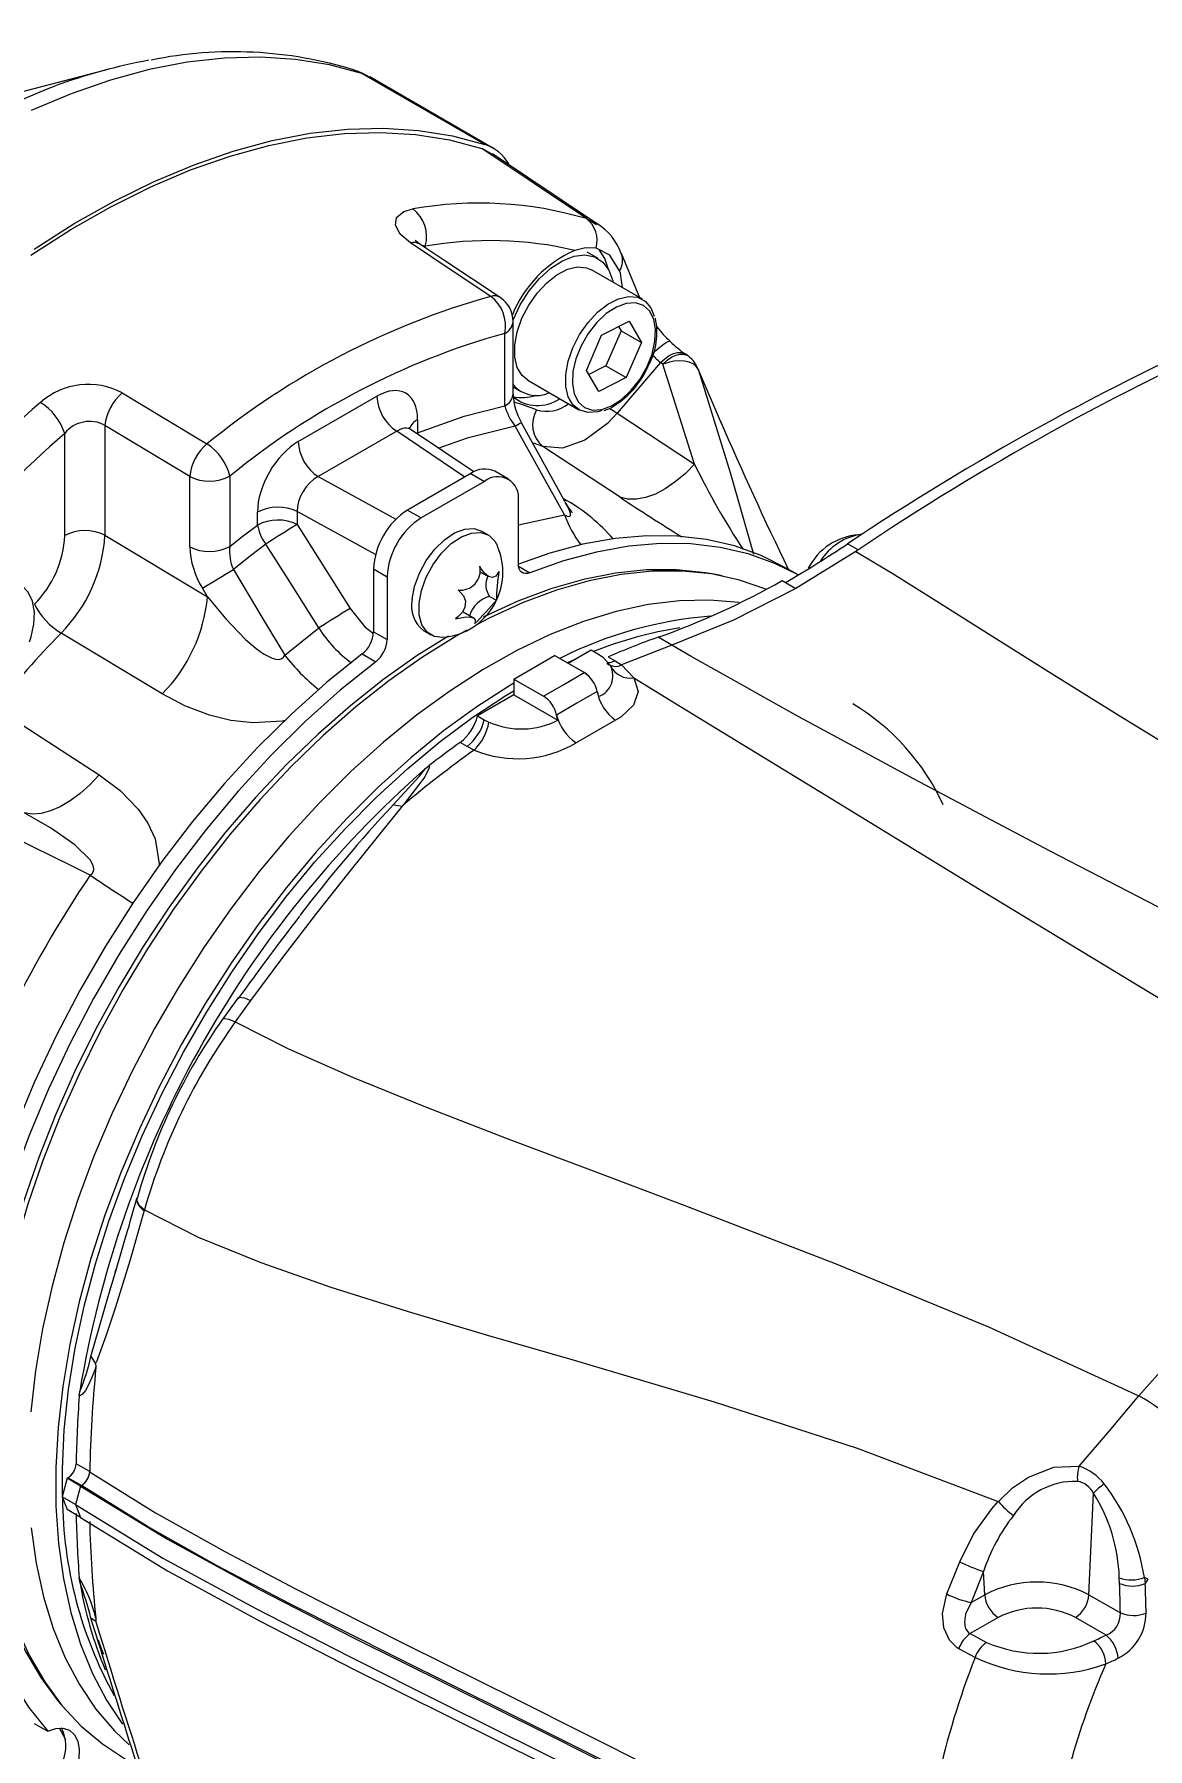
# Model space of a CAD drawing. Header units: millimetres. Extents: x 20 to 768, y 29 to 540.
# Drawn here: x 472 to 495.19, y 216.34 to 252.03 of the extents above; entities that cross this region are included whole.
import ezdxf

# ---------------------------------------------------------------- set-up
doc = ezdxf.new("R2010")
doc.units = ezdxf.units.MM
doc.linetypes.add('CENTERX2', pattern=[20.32, 12.7, -2.54, 2.54, -2.54])
doc.styles.add('SLDTEXTSTYLE0', font='TXT', dxfattribs={"width": 0.605})
doc.dimstyles.new('SLDDIMSTYLE1', dxfattribs={"dimtxt": 3.5, "dimasz": 3.5, "dimexe": 0, "dimexo": 0.0625, "dimgap": 0.875, "dimtad": 1, "dimtoh": 1, "dimdec": 4, "dimlfac": 10, "dimzin": 12, "dimdsep": 46, "dimtxsty": 'SLDTEXTSTYLE0', "dimsah": 1, "dimcen": 0.09, "dimadec": 1, "dimazin": 0, "dimtfac": 1, "dimtdec": 3, "dimtofl": 0, "dimtmove": 0, "dimatfit": 3, "dimfxl": 1, "dimfrac": 2, "dimtolj": 1, "dimtzin": 12, "dimarcsym": 0})

# ---------------------------------------------------------------- blocks, each defined once
blk = doc.blocks.new('*D17')
at = {"color": 7, "linetype": 'Continuous', "lineweight": 0, "transparency": 16777216}
for p, q in [((668.128, 378.198), (767.702, 378.198)), ((463.857, 352.151), (457.826, 351.088))]:
    blk.add_line(p, q, dxfattribs=at)
blk.add_arc((611.578, 378.198), 154.624, 190, 0, dxfattribs=at)
for points in [[(766.202, 378.198), (765.624, 374.705), (766.701, 374.693)], [(459.303, 351.348), (459.421, 347.809), (460.479, 348.008)]]:
    blk.add_solid(points, dxfattribs=at)
at = {"color": 7, "linetype": 'Continuous', "lineweight": 0, "transparency": 16777216, "char_height": 3.5, "attachment_point": 1, "rotation": 5, "style": 'SLDTEXTSTYLE0'}
for s, insert in [('%%d', (627.595, 228.914)), ('170', (619.604, 228.225))]:
    blk.add_mtext(s, dxfattribs=dict(at, insert=insert))

msp = doc.modelspace()

# ---------------------------------------------------------------- linework, layer by layer
at = {"color": 7, "linetype": 'Continuous', "lineweight": 15}
for p, q in [((473.561145, 251.311828), (471.349738, 250.73453)), ((478.791391, 251.236304), (478.617447, 251.30214)), ((481.379967, 249.740816), (478.819079, 251.219185)), ((478.89253, 251.192238), (478.819079, 251.219185)), ((481.550305, 249.665418), (478.986326, 251.145571)), ((483.500022, 248.195868), (481.318758, 249.657005)), ((481.532285, 249.53085), (481.318758, 249.657005)), ((483.728201, 248.083856), (481.542259, 249.54639)), ((483.739053, 247.365567), (483.512779, 247.496192)), ((484.611696, 246.546571), (484.225357, 247.467122)), ((484.663223, 246.516837), (483.602564, 247.129143)), ((481.97023, 244.544399), (481.97023, 246.052573)), ((483.813473, 245.767898), (484.384086, 246.059578)), ((484.384086, 246.059578), (484.6411, 245.618443)), ((481.794495, 244.299476), (481.794495, 245.80765)), ((483.499874, 245.035084), (483.813473, 245.767898)), ((484.216838, 245.863365), (483.903239, 245.130551)), ((484.167133, 245.948675), (484.216838, 245.863365)), ((484.216838, 245.863365), (484.6411, 245.618443)), ((484.6411, 245.618443), (484.327502, 244.885629)), ((485.601287, 245.345579), (485.553961, 245.37857)), ((483.756889, 244.59395), (483.499874, 245.035084)), ((483.903239, 245.130551), (483.549579, 244.949768)), ((484.327502, 244.885629), (483.756889, 244.59395)), ((483.903239, 245.130551), (484.327502, 244.885629)), ((485.040745, 245.198401), (484.136608, 244.144476)), ((485.088067, 245.165413), (485.040745, 245.198401)), ((485.749258, 243.083073), (485.088067, 245.165413)), ((486.306917, 243.929919), (485.820681, 245.060092)), ((481.970229, 244.691746), (482.139183, 244.594211)), ((482.275672, 244.830635), (483.336331, 244.21833)), ((477.495793, 243.553778), (479.133518, 244.499216)), ((483.868416, 244.201024), (483.995703, 244.249645)), ((475.234973, 242.827204), (473.470685, 243.890091)), ((473.470685, 243.890091), (473.470685, 241.604761)), ((479.982046, 244.010217), (479.982046, 243.737006)), ((483.041632, 242.02833), (482.013602, 243.873378)), ((484.136608, 244.144476), (485.749258, 243.083073)), ((472.633409, 241.598433), (472.633409, 243.723718)), ((479.546675, 243.770953), (477.90895, 242.825514)), ((481.153257, 242.922048), (479.846465, 243.801588)), ((484.19798, 242.393587), (482.59068, 243.4529)), ((475.234973, 241.363105), (475.234973, 242.827204)), ((476.072253, 242.833529), (476.072253, 241.36943)), ((481.089526, 242.888581), (479.772264, 242.128142)), ((481.089526, 242.888581), (481.372369, 242.725299)), ((481.872329, 242.774815), (481.589486, 242.938097)), ((481.372369, 242.725299), (480.055108, 241.96486)), ((476.647265, 241.81618), (476.647265, 242.085089)), ((477.473007, 242.097572), (477.473007, 241.828662)), ((479.772264, 242.128142), (480.055108, 241.96486)), ((482.079476, 241.007516), (482.079476, 242.316963)), ((477.473007, 241.828662), (478.574878, 240.081501)), ((481.455114, 241.608784), (481.31369, 241.690426)), ((473.470685, 241.604761), (475.60684, 240.323767)), ((489.106622, 241.268449), (487.855517, 240.498213)), ((479.065158, 240.903398), (479.348001, 240.740116)), ((479.065158, 240.903398), (479.065158, 239.593951)), ((479.348001, 240.740116), (479.348001, 239.430669)), ((481.270675, 240.851607), (481.451346, 240.747308)), ((486.320318, 240.758846), (486.194611, 240.784214)), ((487.572673, 240.661495), (487.855517, 240.498213)), ((487.907701, 240.777456), (487.657787, 240.921728)), ((475.60684, 240.323767), (475.49903, 240.502576)), ((481.480697, 240.331558), (481.621084, 240.250514)), ((481.14611, 239.879601), (480.928818, 240.005041)), ((474.663757, 238.300211), (472.556045, 239.567157)), ((477.213958, 239.105042), (477.925822, 239.672864)), ((479.065158, 239.593951), (479.348001, 239.430669)), ((480.113787, 239.611898), (480.255211, 239.530256)), ((483.594692, 239.211771), (483.117947, 238.936551)), ((483.736116, 239.130128), (483.594692, 239.211771)), ((485.272729, 239.317188), (484.226844, 238.902697)), ((485.272729, 239.317188), (484.989885, 239.48047)), ((478.826706, 239.133733), (479.10955, 238.970451)), ((481.98653, 238.61001), (482.835058, 239.099855)), ((483.449719, 238.745019), (482.835058, 239.099855)), ((483.823356, 239.073338), (483.736116, 239.130128)), ((483.95255, 239.069766), (484.093973, 238.988124)), ((484.093973, 238.988124), (484.22688, 238.902718)), ((481.98653, 238.61001), (482.601402, 238.255052)), ((481.98653, 238.61001), (481.98653, 238.283398)), ((483.447367, 238.743646), (483.449719, 238.745019)), ((481.98653, 238.283398), (481.226896, 237.844871)), ((481.98653, 238.283398), (482.903725, 237.753913)), ((482.601402, 238.255052), (482.60351, 238.256255)), ((483.722106, 238.349175), (483.720687, 238.348395)), ((483.722106, 238.349175), (483.751592, 238.244139)), ((471.18447, 238.020051), (473.350243, 236.618017)), ((481.226896, 237.844871), (481.368319, 237.763228)), ((481.368319, 237.763228), (481.466689, 237.712868)), ((482.874818, 237.861001), (482.873561, 237.860255)), ((482.903725, 237.753913), (482.873561, 237.860255)), ((484.105151, 237.754348), (483.283281, 237.281684)), ((481.010462, 237.208051), (480.869039, 237.289693)), ((481.160395, 237.132474), (481.010462, 237.208051)), ((480.146729, 236.74841), (480.222154, 236.81033)), ((479.682827, 235.982939), (479.658781, 235.962715)), ((476.238894, 231.967581), (475.922303, 231.532269)), ((476.185163, 231.472005), (476.185189, 231.471991)), ((474.134363, 227.809041), (474.132226, 227.800585)), ((474.292545, 227.556119), (474.292586, 227.556094)), ((473.68848, 226.259474), (473.724829, 226.379225)), ((473.276124, 224.351086), (473.293987, 224.394394)), ((472.935336, 223.682539), (472.945619, 223.773199)), ((473.152977, 222.107069), (472.870134, 222.270351)), ((472.681018, 221.969789), (472.578071, 221.583747)), ((472.681018, 221.969789), (472.700026, 221.980762)), ((472.963861, 221.806507), (472.681018, 221.969789)), ((472.98287, 221.81748), (472.700026, 221.980762)), ((472.963861, 221.806507), (472.860915, 221.420465)), ((472.860915, 221.420465), (472.578071, 221.583747)), ((472.578071, 221.583747), (472.681018, 221.316564)), ((472.860915, 221.420465), (472.963861, 221.153282)), ((493.962101, 219.543516), (494.055583, 221.657258)), ((472.963861, 221.153282), (472.681018, 221.316564)), ((472.945619, 219.818636), (472.935336, 219.897424)), ((490.998756, 219.5607), (491.270951, 220.23077)), ((491.768348, 220.029815), (491.506302, 219.379825)), ((491.789851, 219.543515), (491.768348, 220.029815)), ((494.599314, 219.777557), (494.593949, 219.896677)), ((495.184935, 219.866269), (495.116254, 219.903613)), ((491.506302, 219.379825), (491.789851, 219.543515)), ((493.962101, 219.543516), (494.615453, 219.166344)), ((495.184935, 219.866269), (495.134952, 219.776645)), ((492.072303, 219.070921), (491.488201, 218.733726)), ((494.318609, 218.702054), (493.679646, 219.070919)), ((473.337857, 218.543006), (473.314768, 218.618176)), ((491.488201, 218.733726), (491.828062, 218.550187)), ((491.589235, 218.236834), (491.250268, 218.41899)), ((472.591382, 217.220176), (472.676219, 217.124005)), ((471.997233, 216.866055), (472.280076, 216.702774)), ((472.516884, 216.770647), (472.651915, 216.528899))]:
    msp.add_line(p, q, dxfattribs=at)
at = {"color": 8, "linetype": 'Continuous', "lineweight": 15}
for p, q in [((478.973852, 251.126358), (478.89253, 251.192238)), ((483.500022, 248.195868), (483.706843, 248.070874)), ((480.142168, 247.622839), (480.07333, 247.634107)), ((480.142168, 247.622839), (480.142168, 247.588401)), ((480.964711, 242.816526), (479.546675, 243.770953)), ((479.961215, 243.724362), (479.982046, 243.737006)), ((479.982046, 243.737006), (479.979574, 243.711998)), ((482.59068, 243.4529), (482.397484, 243.522849)), ((477.90895, 242.825514), (479.528354, 241.937233)), ((479.106312, 241.201656), (477.473007, 242.097572)), ((482.079478, 241.823657), (483.041632, 242.02833)), ((483.010183, 242.378398), (483.093513, 242.323228)), ((483.093513, 242.323228), (483.019704, 242.329196)), ((489.153416, 241.297831), (488.933848, 241.424585)), ((482.082988, 240.958236), (482.317928, 240.822608)), ((473.314768, 218.618176), (473.179659, 219.057994))]:
    msp.add_line(p, q, dxfattribs=at)
at = {"color": 7, "linetype": 'Continuous', "lineweight": 15, "flags": 128}
for points in [[(478.819079, 251.219185), (478.144609, 251.398537), (477.44099, 251.511826), (476.710913, 251.558641), (475.957167, 251.538782), (475.182636, 251.452336), (474.390282, 251.29963), (473.583133, 251.081245), (472.764276, 250.79803), (471.936843, 250.45105)], [(478.982449, 251.139887), (478.843553, 251.219036), (478.789206, 251.237641)], [(471.924949, 247.434044), (472.758959, 247.968675), (473.594219, 248.444065), (474.427498, 248.858411), (475.255577, 249.210065), (476.075255, 249.497688), (476.883363, 249.720188), (477.676778, 249.87668), (478.452433, 249.966559), (479.207329, 249.989496), (479.938549, 249.945405), (480.643267, 249.834424), (481.318758, 249.657005)], [(471.9957, 247.563661), (472.82981, 248.092996), (473.664885, 248.563277), (474.497732, 248.97268), (475.325165, 249.31966), (476.144022, 249.602876), (476.951171, 249.82126), (477.743525, 249.973966), (478.518056, 250.060412), (479.271802, 250.080272), (480.001879, 250.033457), (480.705498, 249.920167), (481.379967, 249.740816)], [(479.83442, 247.689226), (479.61812, 247.874553), (479.518245, 248.059402), (479.543131, 248.221378), (479.691254, 248.34294), (479.88383, 248.398152)], [(480.032908, 247.66334), (479.971025, 247.705891), (479.932174, 247.741654), (479.932751, 247.739991)], [(481.507996, 246.577179), (480.683218, 247.125221), (479.83442, 247.689226)], [(481.702169, 246.552394), (480.530191, 247.330719), (480.027911, 247.664267)], [(481.968939, 246.091905), (482.116179, 246.40135), (482.302318, 246.692134), (482.518233, 246.949609), (482.753828, 247.161754), (482.998088, 247.318628), (483.23959, 247.412898), (483.467042, 247.440167), (483.669809, 247.399143), (483.83841, 247.29177), (483.964961, 247.123055), (484.043545, 246.900894), (484.049555, 246.871092)], [(483.698272, 247.584577), (483.474906, 247.590316), (483.254384, 247.535677)], [(484.189023, 247.111702), (483.986667, 247.435315), (483.698272, 247.584577)], [(483.957321, 247.137228), (483.882487, 247.365351), (483.767339, 247.542342)], [(482.275672, 244.830635), (482.155664, 244.931291), (482.057694, 245.099451), (482.00724, 245.315075), (482.007025, 245.566534), (482.057059, 245.840284), (482.154646, 246.121551), (482.294523, 246.395188), (482.469151, 246.646427), (482.669114, 246.861733), (482.883634, 247.029512), (483.101145, 247.140691), (483.309921, 247.189301), (483.498707, 247.172717), (483.602564, 247.129143)], [(484.245258, 246.75812), (484.205876, 247.060424), (484.189023, 247.111702)], [(483.820208, 244.200392), (483.731549, 244.174402), (483.531415, 244.158289), (483.35653, 244.207369), (483.216324, 244.318986), (483.118353, 244.487146), (483.067899, 244.702769), (483.067684, 244.954228), (483.117718, 245.227979), (483.215305, 245.509246), (483.355182, 245.782883), (483.52981, 246.034121), (483.729773, 246.249428), (483.944293, 246.417206), (484.161804, 246.528386), (484.37058, 246.576996), (484.559366, 246.560412), (484.717984, 246.479514), (484.837884, 246.338654), (484.907117, 246.16755)], [(484.020895, 244.297877), (484.229632, 244.433738), (484.42912, 244.621495), (484.607765, 244.850251), (484.755186, 245.106692), (484.862814, 245.375924), (484.924396, 245.642304), (484.936351, 245.890334), (484.897985, 246.105617), (484.811529, 246.275634), (484.682005, 246.390518), (484.516943, 246.443574), (484.325934, 246.431717), (484.120079, 246.355651), (483.911343, 246.219789), (483.711855, 246.032032), (483.533209, 245.803276), (483.385789, 245.546836), (483.27816, 245.277604), (483.216579, 245.011224), (483.204624, 244.763193), (483.242989, 244.547911), (483.329446, 244.377893), (483.458969, 244.26301), (483.624032, 244.209953), (483.815041, 244.22181), (484.020895, 244.297877)], [(485.820681, 245.060092), (485.780299, 245.12056), (485.718647, 245.170135), (485.638235, 245.20681), (485.542341, 245.229089), (485.43487, 245.236055), (485.320205, 245.227414), (485.203013, 245.203545), (485.088067, 245.165413)], [(485.820681, 245.060092), (485.81052, 245.087741), (485.809268, 245.090702)], [(473.830471, 244.566419), (474.700361, 244.043018), (475.595726, 243.504279)], [(479.982046, 243.737006), (480.954397, 244.08292), (481.794495, 244.299476)], [(479.850324, 243.802074), (479.801824, 243.844137), (479.797754, 243.850279)], [(483.054043, 242.298895), (482.99103, 242.413115), (482.146131, 243.944524)], [(484.136608, 244.144476), (483.933236, 243.932803), (483.462197, 243.582884), (482.997084, 243.416592), (482.59068, 243.4529)], [(485.749258, 243.083073), (485.552426, 242.884709), (485.347689, 242.712785), (485.139416, 242.570952), (484.932061, 242.462266), (484.730035, 242.389014), (484.537663, 242.352765), (484.359041, 242.354309), (484.19798, 242.393587)], [(483.200314, 242.081231), (483.20277, 242.07889), (483.176877, 242.109005), (483.122592, 242.183522), (483.062037, 242.2871)], [(476.072253, 241.36943), (476.321577, 241.567463), (476.647265, 241.81618)], [(479.870225, 240.270584), (479.919633, 240.537997), (480.018937, 240.812527), (480.161899, 241.076926), (480.339535, 241.31456), (480.540683, 241.510518), (480.752705, 241.652481), (480.962278, 241.731512), (481.156235, 241.742676), (481.31369, 241.690426)], [(476.820019, 241.419726), (476.503067, 241.177635), (476.144935, 240.890852)], [(477.925822, 239.672864), (477.28353, 240.686424), (476.820019, 241.419726)], [(480.011649, 240.188942), (480.061057, 240.456355), (480.160361, 240.730885), (480.303323, 240.995283), (480.480958, 241.232918), (480.682107, 241.428876), (480.894128, 241.570839), (481.103702, 241.64987), (481.297659, 241.661034), (481.463812, 241.603604), (481.591722, 241.481209), (481.645221, 241.383041)], [(487.657787, 240.921728), (487.136841, 241.181939), (486.582915, 241.380204), (485.999068, 241.515368), (485.388142, 241.586756), (484.753107, 241.594019), (484.097051, 241.537148), (483.423165, 241.416389), (482.734727, 241.232329), (482.0795, 241.003277)], [(487.90755, 240.77737), (487.419685, 241.018657), (486.865758, 241.216922), (486.281912, 241.352086), (485.670986, 241.423474), (485.03595, 241.430737), (484.379894, 241.373866), (483.706009, 241.253107), (483.01757, 241.069048), (482.317928, 240.822608)], [(481.674817, 240.849722), (481.607767, 240.750646), (481.537881, 240.723524), (481.457686, 240.743765), (481.381147, 240.804776), (481.307442, 240.902091), (481.275555, 240.957078)], [(482.317928, 240.822608), (482.26953, 240.808705), (482.22402, 240.806067), (482.182814, 240.814771), (482.147196, 240.834566), (482.118273, 240.864826), (482.096946, 240.90461), (482.083878, 240.952666), (482.079476, 241.007516)], [(489.106622, 241.268449), (489.860187, 240.81319), (490.794461, 240.230365), (491.903044, 239.531905), (493.173681, 238.733408), (494.592705, 237.851168), (496.146549, 236.901525), (498.170592, 235.695671), (500.345582, 234.44006), (502.646789, 233.157807), (505.049484, 231.872049), (507.528922, 230.605908)], [(471.896682, 239.384647), (471.936189, 239.491346), (471.99197, 239.75413), (472.001815, 240.003486), (471.96299, 240.228552), (471.874426, 240.416979), (471.74138, 240.554355), (471.646975, 240.599125)], [(476.144935, 240.890852), (476.761266, 239.861239), (477.213958, 239.105042)], [(487.231999, 240.481613), (487.229411, 240.482689), (486.681323, 240.672098), (486.103383, 240.797863), (485.498535, 240.859288), (484.869862, 240.856109), (484.220566, 240.788306), (483.553957, 240.656232), (482.873432, 240.460562), (482.182458, 240.202307), (481.484556, 239.882779), (481.22157, 239.747372)], [(486.194611, 240.784214), (485.978326, 240.823119), (485.37529, 240.884363), (484.748499, 240.881181), (484.101148, 240.813586), (483.436536, 240.681905), (482.758049, 240.486848), (482.069145, 240.22936), (481.373334, 239.910785), (481.352012, 239.900111)], [(486.67816, 240.202715), (486.672477, 240.203503), (486.065307, 240.254029), (485.43466, 240.239373), (484.783824, 240.159584), (484.116193, 240.015103), (483.435246, 239.806673), (482.744535, 239.53539), (482.04766, 239.202671), (481.348254, 238.810223), (480.649965, 238.360133), (479.956431, 237.854716), (479.27127, 237.296605), (478.598052, 236.688738), (477.940289, 236.034269), (477.301409, 235.336601), (476.684743, 234.599388), (476.093507, 233.826452), (475.530782, 233.021852), (474.999503, 232.189753), (474.502438, 231.334498), (474.04218, 230.460582), (473.621129, 229.572506), (473.241479, 228.674942), (472.905209, 227.772558), (472.614074, 226.870045), (472.369591, 225.972134), (472.173034, 225.083493), (472.025427, 224.208744), (471.927542, 223.352458)], [(475.60684, 240.323767), (475.985052, 239.864841), (476.397281, 239.435177), (476.616955, 239.244217), (476.770755, 239.13366), (476.949401, 239.041366), (477.026502, 239.020344), (477.106504, 239.019545), (477.152327, 239.035702), (477.189042, 239.065824), (477.213958, 239.105042)], [(480.822562, 240.465208), (480.937045, 240.340674), (480.975657, 240.227973), (480.966245, 240.107402), (480.913694, 239.999356), (480.822284, 239.903613), (480.768829, 239.86598)], [(487.855515, 240.498212), (486.560569, 239.836451), (485.272729, 239.317188)], [(480.544846, 239.478407), (480.506898, 239.474955), (480.325412, 239.498265), (480.177212, 239.588895), (480.07161, 239.741144), (480.015242, 239.94543), (480.011649, 240.188942)], [(480.768829, 239.86598), (480.948445, 239.900074), (481.061152, 239.902475), (481.142569, 239.881528), (481.181455, 239.842275), (481.181462, 239.787504), (481.168091, 239.758644)], [(481.004696, 239.629571), (480.783283, 239.503582), (480.082212, 239.066682), (479.384917, 238.574278), (478.694949, 238.028888), (478.015825, 237.433302), (477.351006, 236.790549), (476.703879, 236.103889), (476.077742, 235.376841), (475.475786, 234.613116), (474.901078, 233.816569), (474.356547, 232.991303), (473.844967, 232.141491), (473.368945, 231.27148), (472.930907, 230.385687), (472.533086, 229.488652), (472.177508, 228.584913), (471.865984, 227.679099), (471.600105, 226.775845), (471.381223, 225.879709), (471.213348, 225.012551)], [(480.622187, 239.50231), (479.975191, 239.097132), (479.279984, 238.606207), (478.592083, 238.062458), (477.914993, 237.46865), (477.252165, 236.827805), (476.606977, 236.143218), (475.982716, 235.418343), (475.382563, 234.656886), (474.809576, 233.862734), (474.266676, 233.039929), (473.756628, 232.192675), (473.282032, 231.325258), (472.845307, 230.442131), (472.448677, 229.54777), (472.094164, 228.646749), (471.783575, 227.743654), (471.518491, 226.843098), (471.300264, 225.949657), (471.167943, 225.286528)], [(505.090301, 228.804154), (502.624619, 230.114947), (500.156941, 231.403915), (497.728668, 232.659744), (495.381211, 233.871098), (493.155979, 235.026661), (491.693175, 235.795766), (490.324273, 236.523852), (489.06283, 237.202938), (487.922418, 237.825104), (487.273644, 238.183378), (486.681397, 238.513675), (486.148841, 238.81386), (485.678973, 239.081985), (485.272729, 239.317188)], [(478.826706, 239.133733), (478.087161, 238.538601), (477.360361, 237.888334), (476.65026, 237.186481), (475.960718, 236.436886), (475.295486, 235.643583), (474.658182, 234.8109), (474.052271, 233.943387), (473.481049, 233.04573), (472.947621, 232.122819), (472.454888, 231.179695), (472.005532, 230.221469), (471.601993, 229.253347), (471.246469, 228.280607), (470.940892, 227.308511)], [(479.10955, 238.970451), (478.370004, 238.375319), (477.643204, 237.725052), (476.933103, 237.023199), (476.243562, 236.273604), (475.578329, 235.480301), (474.941025, 234.647618), (474.335114, 233.780105), (473.763892, 232.882448), (473.230464, 231.959537), (472.737731, 231.016413), (472.288375, 230.058188), (471.884837, 229.090065), (471.529312, 228.117325), (471.223735, 227.145229)], [(483.096549, 238.948909), (483.198311, 238.99502), (483.287321, 239.034315)], [(483.996762, 238.889395), (483.860692, 239.044176), (483.823323, 239.073363)], [(484.226808, 238.902677), (484.226816, 238.902671), (484.484757, 238.637205), (484.484761, 238.637198)], [(481.986534, 238.527104), (481.913941, 238.483659), (481.215651, 238.033569), (480.522118, 237.528152), (479.836956, 236.970041), (479.163739, 236.362174), (478.505976, 235.707705), (477.867096, 235.010037), (477.25043, 234.272824), (476.659193, 233.499888), (476.096469, 232.695288), (475.565189, 231.863189), (475.068124, 231.007934), (474.607867, 230.134018), (474.186815, 229.245942), (473.807166, 228.348378), (473.470896, 227.445994), (473.179761, 226.543481), (472.935277, 225.64557), (472.73872, 224.756929), (472.591114, 223.88218), (472.493229, 223.025894), (472.445574, 222.192531), (472.448399, 221.386441), (472.501689, 220.611819), (472.605165, 219.872711), (472.758289, 219.172971), (472.960262, 218.516247), (473.210032, 217.905959), (473.506295, 217.345289), (473.837149, 216.850941)], [(482.60351, 238.256255), (483.025816, 238.499331), (483.447367, 238.743646)], [(484.484684, 238.637241), (484.571027, 238.349206), (484.478071, 238.067592), (484.214555, 237.818911), (484.105151, 237.754348)], [(484.484761, 238.637198), (484.484723, 238.63721), (484.484684, 238.637241)], [(484.484761, 238.637198), (485.33428, 238.116985), (486.333004, 237.504932), (487.466535, 236.810446), (488.720468, 236.042919), (490.080424, 235.211779), (491.532039, 234.326583), (493.060955, 233.39681), (495.263061, 232.063131), (497.546867, 230.687962), (499.875244, 229.296074), (502.21109, 227.91223)], [(472.585612, 221.612012), (472.584342, 222.157371), (472.624433, 222.975115), (472.714071, 223.81603), (472.852788, 224.675758), (473.039862, 225.549813), (473.274317, 226.433642), (473.554931, 227.322625), (473.88024, 228.212121), (474.24855, 229.097531), (474.657939, 229.974183), (475.106273, 230.837556), (475.591215, 231.683126), (476.110236, 232.506474), (476.660631, 233.303334), (477.23953, 234.069536), (477.843915, 234.8011), (478.470636, 235.494183), (479.116423, 236.145184), (479.777912, 236.750719), (480.451652, 237.30763), (481.134132, 237.813012), (481.821793, 238.264228), (481.986534, 238.363788)], [(483.720687, 238.348395), (483.297389, 238.107584), (482.874818, 237.861001)], [(473.162561, 234.526965), (472.772192, 234.719192), (470.749317, 235.716279), (468.44308, 236.854956), (467.810138, 237.167807)], [(479.474152, 235.990697), (480.02085, 236.58973), (480.146729, 236.74841)], [(480.222154, 236.81033), (480.222453, 236.808687), (480.218801, 236.758743), (480.129115, 236.575883), (479.682827, 235.982939)], [(473.350243, 236.618017), (473.157884, 236.409903), (472.956011, 236.226725), (472.748944, 236.072379), (472.541119, 235.95017), (472.336976, 235.862724), (472.140892, 235.811903), (471.957061, 235.798798), (471.789417, 235.823695)], [(479.658344, 235.962166), (479.65834, 235.962159), (479.193204, 235.387211), (478.53977, 234.577288), (477.874555, 233.732678), (477.191345, 232.838127), (476.504275, 231.914754)], [(479.474152, 235.990697), (479.49418, 235.991073), (479.658781, 235.962715)], [(479.658781, 235.962715), (479.658352, 235.962171), (479.658344, 235.962166)], [(473.162561, 234.526965), (473.204544, 234.562892), (473.231783, 234.610928), (473.23888, 234.658742), (473.225834, 234.728648), (473.162367, 234.846239), (472.84437, 235.159888), (472.333988, 235.511776), (471.789417, 235.823695)], [(476.504275, 231.914754), (476.185171, 231.47201), (476.185163, 231.472005)], [(476.185189, 231.471991), (477.294924, 230.907545), (478.624918, 230.318034), (480.145098, 229.700413), (481.825413, 229.051708), (483.635882, 228.369157), (485.546545, 227.650072), (488.67938, 226.439849), (491.869581, 225.122416), (495.001647, 223.68745)], [(474.290156, 227.547357), (473.993382, 226.51817), (473.690294, 225.531809), (473.498516, 224.947103), (473.293992, 224.394412), (473.293987, 224.394394)], [(474.292586, 227.556094), (474.292584, 227.556073), (474.290156, 227.547357)], [(474.292586, 227.556094), (475.413353, 226.991736), (476.714232, 226.459633), (478.171329, 225.948349), (479.760761, 225.446438), (481.458744, 224.942765), (483.24153, 224.426313), (486.157289, 223.562512), (489.131801, 222.597433), (492.073729, 221.488476)], [(495.001466, 223.68758), (495.620622, 224.381566), (496.300044, 224.997302), (497.02128, 225.555134), (498.12744, 226.311553), (499.174133, 226.996949)], [(471.006895, 224.187225), (470.93662, 223.357215), (470.914476, 222.537042), (470.942267, 221.745948), (471.019851, 220.98794), (471.146832, 220.266879), (471.322565, 219.58644), (471.546153, 218.950117), (471.816457, 218.361125), (472.132099, 217.822466), (472.491471, 217.336892), (472.591382, 217.220176)], [(471.121052, 224.393514), (471.088668, 224.127053), (471.016485, 223.279472), (470.994275, 222.456846), (471.022149, 221.663366), (471.099967, 220.90308), (471.227329, 220.179864), (471.40359, 219.497394), (471.62785, 218.859141), (471.898965, 218.26838), (472.215556, 217.728088), (472.576008, 217.241073), (472.978485, 216.809759), (473.420936, 216.436369), (473.901105, 216.122813), (474.122805, 216.004685)], [(473.281897, 224.272866), (473.197909, 224.064504), (473.122001, 223.900847), (473.063791, 223.798347), (473.003137, 223.72101), (472.959177, 223.689336), (472.935336, 223.682539)], [(473.178649, 224.501528), (473.181672, 224.494348), (473.276124, 224.351086)], [(493.756592, 222.22349), (494.390477, 222.957822), (495.001856, 223.687347)], [(470.493066, 222.219711), (470.528516, 221.370489), (470.619387, 220.558653), (470.76518, 219.788626), (470.965106, 219.064568), (471.218074, 218.390442), (471.522709, 217.769894), (471.877353, 217.206307), (472.280076, 216.702774)], [(473.152991, 222.107077), (473.152999, 222.107072), (473.16451, 222.099367), (474.526034, 221.248918), (475.967303, 220.440811), (477.453412, 219.660201), (479.73385, 218.506878), (482.033386, 217.367183), (486.291283, 215.23334), (490.450015, 213.034221)], [(492.076568, 221.487322), (492.076573, 221.487325), (492.372485, 221.766645), (492.702846, 221.995299), (493.226821, 222.203106), (493.757962, 222.222782)], [(472.963861, 221.806507), (474.773365, 220.697883), (476.6858, 219.655674), (478.647303, 218.648681), (480.629741, 217.659565), (482.616101, 216.675783), (486.489879, 214.72845), (490.274042, 212.725976)], [(490.2845, 212.748266), (486.133604, 214.94534), (481.877505, 217.078806), (479.582012, 218.215223), (477.305417, 219.364126), (475.807571, 220.148784), (474.355006, 220.961376), (472.98287, 221.81748)], [(472.860915, 221.420465), (474.67729, 220.308353), (476.595425, 219.263269), (478.560334, 218.254598), (480.543779, 217.265041), (482.529689, 216.28153), (486.401013, 214.335344), (490.181792, 212.334343)], [(491.270951, 220.23077), (491.559906, 220.802951), (491.936308, 221.335296), (492.073723, 221.488473), (492.073729, 221.488476)], [(492.073729, 221.488476), (492.075695, 221.487198), (492.076071, 221.486792)], [(492.076071, 221.486792), (492.076554, 221.487304), (492.076568, 221.487322)], [(472.963861, 221.153282), (474.773365, 220.044659), (476.6858, 219.00245), (478.647303, 217.995457), (480.629741, 217.006341), (482.616101, 216.022559), (486.489879, 214.075225), (490.274042, 212.072752)], [(471.936002, 220.938383), (472.039479, 220.199275), (472.192603, 219.499535), (472.394575, 218.84281), (472.644345, 218.232523), (472.940608, 217.671853), (473.28182, 217.163724), (473.666203, 216.71079), (473.971942, 216.417238)], [(495.116069, 219.90372), (495.11607, 219.903701), (495.134952, 219.776646), (495.134953, 219.776646)], [(491.250268, 218.41899), (491.21458, 218.440082), (491.05414, 218.599966), (490.942054, 218.856856), (490.913025, 219.15057), (490.998756, 219.5607)], [(491.506302, 219.379825), (491.392631, 219.137871), (491.367082, 218.970164), (491.382156, 218.866285), (491.397185, 218.828166), (491.44504, 218.76334), (491.469986, 218.744135), (491.488201, 218.733726)], [(473.179659, 219.057994), (473.182574, 219.054554), (473.275862, 218.997709)], [(473.281945, 219.053972), (473.283862, 219.031707), (473.284188, 219.017236), (473.28354, 219.008018), (473.281198, 218.999929), (473.279287, 218.997921), (473.277024, 218.997451), (473.275862, 218.997709)], [(473.275862, 218.997709), (473.294668, 218.940635), (473.294669, 218.940616)], [(473.44628, 218.296606), (473.408182, 218.397066), (473.336946, 218.598142)], [(472.280076, 216.702774), (472.445398, 216.761009), (472.598411, 216.768043), (472.730433, 216.72348), (472.833974, 216.629846), (472.90316, 216.492453), (472.934064, 216.3191), (472.924934, 216.119618), (472.876286, 215.905324)]]:
    msp.add_lwpolyline(points, dxfattribs=at)
at = {"color": 8, "linetype": 'Continuous', "lineweight": 15, "flags": 128}
for points in [[(471.434063, 250.546504), (472.252095, 250.889536), (472.435229, 250.958113)], [(478.89253, 251.192238), (478.822737, 251.227953), (478.793124, 251.240803)], [(484.860682, 245.374751), (484.94501, 245.453132), (485.024337, 245.521342), (485.095364, 245.576568), (485.155153, 245.616502), (485.201216, 245.63952), (485.231644, 245.644635), (485.239958, 245.640938)], [(485.040745, 245.198401), (485.127677, 245.279531), (485.218208, 245.343655), (485.308424, 245.387983), (485.394422, 245.410617), (485.472476, 245.41056), (485.539214, 245.387826), (485.554516, 245.378165)], [(485.088067, 245.165413), (485.175004, 245.24654), (485.265536, 245.310665), (485.355751, 245.354992), (485.441749, 245.377626), (485.519803, 245.377569), (485.586541, 245.354835), (485.601287, 245.345579)], [(485.820681, 245.060092), (486.490332, 242.912845), (486.976088, 241.213057)], [(483.987035, 244.245954), (484.051716, 244.199427), (484.136608, 244.144476)], [(482.013602, 243.873378), (481.013024, 243.62618), (480.420309, 243.415372)], [(483.041632, 242.02833), (483.094321, 242.003369), (483.131524, 241.99522), (483.152645, 242.000924), (483.163368, 242.018276), (483.162647, 242.055437), (483.135249, 242.138562), (483.055994, 242.283723)], [(478.574878, 240.081501), (478.882919, 239.695732), (479.059623, 239.559282)], [(477.234409, 237.752941), (477.169985, 237.734128), (476.55667, 237.69769), (476.089876, 237.749751), (475.648216, 237.857214), (475.134953, 238.052007), (474.663757, 238.300211)], [(473.350243, 236.618017), (473.788568, 236.290169), (474.163596, 235.901488), (474.364914, 235.606959), (474.515776, 235.280258), (474.608978, 234.718719)], [(476.236034, 231.966279), (476.251805, 231.979717), (476.281548, 231.986092), (476.32292, 231.982542), (476.374805, 231.9692), (476.435805, 231.946393), (476.504275, 231.914754)], [(475.926107, 231.526829), (475.960642, 231.545179), (476.053133, 231.527669), (476.185163, 231.472005)], [(474.143075, 227.818274), (474.132572, 227.751513), (474.18326, 227.653828), (474.292545, 227.556119)], [(473.178649, 224.501528), (473.549853, 225.802787), (473.68848, 226.259474)]]:
    msp.add_lwpolyline(points, dxfattribs=at)
at = {"color": 7, "linetype": 'CENTERX2', "lineweight": 0}
msp.add_arc((611.578143, 378.198485), 150, 190, 170, dxfattribs=at)
at = {"color": 7, "linetype": 'Continuous', "lineweight": 15}
for centre, radius, start, end in [((476.140129, 243.156403), 8.51413, 72.746069, 101.5733894), ((476.483803, 240.033823), 11.650367, 100.3848618, 110.334853), ((481.087893, 248.867271), 0.92108, 30.6194093, 71.5123448), ((481.264227, 240.651095), 7.869078, 73.4934947, 100.1031236), ((479.436293, 247.818335), 0.732446, 344.5196818, 52.3369456), ((483.146989, 247.743582), 0.573756, 343.9110281, 52.0260293), ((483.080985, 247.06462), 1.209356, 19.3384444, 58.313727), ((481.48407, 239.930858), 7.808154, 76.8955909, 99.8959273), ((484.255128, 245.267195), 2.479415, 113.804753, 158.1321277), ((485.859624, 230.980566), 16.192313, 105.5896914, 129.3365785), ((481.047565, 245.967662), 0.763877, 347.9085287, 52.932496), ((481.370229, 246.052578), 0.6, 0, 56.4108217), ((483.558659, 245.822316), 1.407377, 331.1887031, 12.4972377), ((519.264175, 196.082289), 54.551375, 113.8958972, 123.7793194), ((486.006271, 230.712254), 15.67195, 105.5896657, 129.3364084), ((486.849723, 247.3966), 2.38055, 217.6583843, 227.4819948), ((487.081942, 247.526031), 2.635587, 225.6813189, 234.5670265), ((519.60991, 195.917555), 54.654864, 113.9024216, 123.9250177), ((485.258212, 244.853339), 0.6, 23.3027657, 55.1249314), ((483.069282, 245.875765), 1.871502, 299.6707076, 336.9851488), ((473.120754, 243.237902), 1.506206, 61.8880873, 131.2170275), ((474.471617, 243.791487), 1.005777, 129.6028836, 174.3737934), ((482.456258, 245.135861), 0.623081, 218.7357517, 295.3128023), ((483.167801, 244.565182), 1.195135, 181.2355273, 211.3077801), ((491.185698, 222.679978), 28.873528, 131.3021803, 145.7681621), ((471.476457, 243.341443), 1.218471, 18.2843612, 57.6585078), ((480.058016, 244.542373), 0.925504, 182.6727219, 236.4613565), ((482.985766, 244.642663), 1.239719, 196.0709144, 218.3550098), ((482.152876, 245.351485), 0.882256, 257.7391225, 289.409561), ((482.481124, 245.115618), 0.811216, 230.5357398, 304.4807419), ((482.969862, 243.91108), 0.594733, 149.0046474, 230.3894832), ((473.149538, 243.316279), 0.657568, 60.7654595, 141.7119837), ((558.644946, 275.306734), 78.849122, 203.40016874, 205.87414089), ((489.683764, 224.134871), 25.969935, 131.0366811, 138.544529), ((476.235873, 242.728558), 1.00575, 129.5304355, 174.3712481), ((474.992136, 242.570818), 1.111606, 13.6703016, 57.112702), ((478.420291, 243.596935), 0.925504, 182.6727219, 236.4613565), ((475.647376, 243.655963), 0.925699, 243.5443906, 297.3213207), ((481.38245, 242.479733), 0.502953, 65.6921409, 125.6201876), ((481.64841, 242.386904), 0.436703, 350.7839389, 129.205411), ((477.072711, 241.259459), 0.9288, 64.4701015, 117.2620218), ((480.600315, 240.83357), 1.536745, 122.6043194, 177.3956465), ((473.058287, 240.776017), 0.925682, 63.5441945, 117.3218541), ((477.072711, 240.99055), 0.9288, 64.4701015, 117.2620218), ((477.574211, 241.984231), 0.942057, 190.2758576, 216.8144556), ((500.275457, 204.691924), 43.578539, 121.5504764, 122.5634791), ((480.883159, 240.670288), 1.536745, 122.6043194, 177.3956465), ((470.476487, 241.696158), 2.159135, 314.9214972, 357.4058277), ((470.334322, 241.788529), 3.141742, 315.0045317, 356.6467163), ((475.647376, 242.191864), 0.925699, 243.5443906, 297.3213207), ((477.017625, 241.439342), 1.784281, 182.4488208, 211.6689339), ((476.948394, 241.257682), 0.883239, 172.7314151, 204.5397073), ((480.399385, 240.829455), 1.356987, 276.4588289, 23.5802971), ((474.601407, 263.017016), 25.916248, 300.2124773, 303.5750745), ((489.262811, 240.330472), 1.287463, 94.5387826, 152.8336881), ((489.395525, 240.423588), 1.210547, 97.5794803, 148.4524698), ((480.877542, 240.869103), 0.407621, 262.2482995, 12.4639908), ((430.699529, 315.758672), 87.58125, 300.76508371, 301.25810819), ((481.800722, 240.570362), 0.399303, 153.0782213, 216.7304871), ((486.048394, 240.15552), 4.428329, 170.980894, 178.770829), ((479.640828, 254.593007), 16.031257, 289.4913311, 299.6548325), ((472.288829, 240.638594), 3.332914, 315.4442406, 354.5797654), ((480.497314, 240.128089), 0.643075, 167.1979117, 233.3878713), ((481.649329, 239.733655), 0.621228, 105.7504679, 161.629104), ((474.862499, 246.020376), 8.886494, 315.1999578, 319.5123325), ((473.343706, 240.852039), 1.507093, 207.0215196, 238.4907899), ((508.494922, 191.838371), 56.768024, 121.8068932, 122.5810091), ((486.75179, 231.46855), 8.476261, 94.5343155, 116.725132), ((488.188643, 224.326676), 21.832325, 135.72767, 141.1556815), ((478.440861, 239.625533), 0.625095, 308.1162178, 357.1039864), ((486.731477, 231.434282), 8.340166, 98.8719309, 111.7170377), ((478.723704, 239.462251), 0.625095, 308.1162178, 357.1039864), ((489.54771, 226.453161), 13.801613, 109.283255, 113.916134), ((483.585247, 238.676548), 0.463301, 291.0414007, 27.3492464), ((484.404976, 239.081151), 0.45101, 205.161576, 280.1795184), ((483.109284, 238.217731), 0.625209, 12.0632986, 57.2652059), ((483.110753, 238.220132), 0.624823, 11.9189599, 57.1460933), ((482.25991, 237.728433), 0.62765, 12.1238243, 57.0381737), ((482.260377, 237.729981), 0.628255, 12.0371021, 56.8954308), ((484.625424, 238.512501), 0.9195, 190.2808148, 235.5406089), ((480.285282, 238.058894), 0.96563, 307.1953105, 347.1945621), ((480.426706, 237.977252), 0.96563, 307.1953105, 347.1945621), ((482.142012, 239.245768), 1.675065, 246.2234941, 297.0480137), ((483.818026, 238.092378), 0.971173, 193.7829836, 236.5905995), ((486.568033, 233.985222), 4.798047, 24.68997, 58.9454932), ((480.412168, 237.898358), 1.070711, 314.3318467, 350.0237343), ((494.145534, 218.917608), 22.369519, 125.4846994, 130.2809613), ((493.347179, 219.774702), 21.505322, 125.4670707, 127.6122953), ((482.071295, 239.342792), 2.391041, 247.5972786, 300.4566491), ((494.716108, 220.176676), 22.065565, 131.32098, 170.6193627), ((493.153346, 221.035745), 24.117308, 145.9856914, 162.4576047), ((526.232331, 196.117771), 61.505834, 142.36656543, 144.35824194), ((486.004352, 224.428791), 12.332941, 144.8431993, 164.0520571), ((486.484085, 224.078945), 12.677712, 144.3273834, 164.0812124), ((416.351641, 243.877804), 59.979719, 342.91900207, 344.44797846), ((468.972951, 225.445704), 4.310379, 337.1687638, 347.3469244), ((501.348336, 221.515407), 28.201577, 174.3888471, 178.797873), ((473.162179, 224.303319), 0.123553, 345.7898449, 22.7440071), ((500.429308, 221.705513), 27.564962, 175.8870772, 178.8258609), ((491.567851, 217.940362), 6.694791, 41.6114728, 59.1403555), ((472.500595, 222.292666), 0.370212, 302.5948042, 356.5443872), ((472.783039, 222.129618), 0.370625, 302.6272488, 356.5119426), ((494.473187, 221.982286), 0.754575, 161.4146798, 185.9639253), ((493.394011, 221.157892), 1.125256, 38.0910203, 71.2145703), ((493.670775, 220.394627), 1.51015, 88.0297273, 148.1027594), ((493.642371, 221.449646), 0.462435, 26.676532, 80.0214788), ((495.114745, 220.665457), 1.451032, 125.1372444, 136.8811482), ((490.808801, 219.208615), 4.362853, 9.1558409, 37.2937653), ((481.243138, 221.621422), 8.656393, 180.4019663, 208.8640329), ((493.482121, 222.667545), 1.83607, 220.0224266, 233.4486672), ((491.097561, 219.790141), 3.498002, 1.7453565, 32.2603102), ((496.265895, 221.705315), 23.4005, 181.153227, 184.4310083), ((495.946873, 221.515464), 22.798239, 181.1169278, 186.1978604), ((495.388424, 218.845429), 3.8089, 141.9586622, 161.8833651), ((470.394958, 218.360578), 2.969077, 13.5084134, 31.1725657), ((492.734471, 223.137182), 3.254093, 243.27252, 252.7288154), ((494.84572, 220.602915), 0.750106, 250.3896054, 291.1206184), ((463.452624, 216.481442), 10.062496, 14.8361076, 19.3687578), ((480.886425, 221.127881), 8.048013, 189.3624438, 203.0002166), ((492.003837, 221.578487), 2.254252, 243.5216009, 257.249268), ((492.875977, 217.44731), 2.360878, 62.6096044, 117.3904437), ((492.407144, 219.591745), 0.619174, 184.4674687, 237.2627646), ((493.344806, 219.591748), 0.619177, 302.7369198, 355.5323538), ((409.81557, 217.232948), 84.821921, 1.30608982, 1.71909846), ((494.868263, 220.441568), 0.716411, 247.9502228, 291.8549212), ((409.340869, 217.204009), 85.832653, 1.30738127, 1.71758204), ((492.875973, 217.519828), 1.746933, 62.6097931, 117.3900985), ((680.859208, 282.61632), 217.112028, 197.05472749, 197.90379813), ((494.147983, 219.138183), 0.468318, 291.3668343, 3.4474623), ((494.090579, 219.167406), 1.060611, 296.811401, 359.7283406), ((494.888179, 219.821148), 0.709329, 247.3883295, 291.7632218), ((797.367221, 319.094374), 339.275105, 197.22666055, 197.68415841), ((491.845937, 218.215981), 0.629313, 124.6425795, 161.1804593), ((492.18237, 218.032457), 0.627358, 124.3857957, 160.9875932), ((492.912069, 221.004088), 2.680089, 246.2044663, 295.50918), ((493.628579, 218.053563), 0.688677, 4.1408415, 50.5394524), ((457.710018, 297.344747), 86.745964, 294.77863205, 294.96222775), ((493.884915, 218.17068), 0.685892, 4.1917603, 50.7795527), ((507.280504, 212.066719), 16.859689, 158.5287967, 176.7053115), ((493.115606, 221.439708), 3.545454, 244.5342089, 289.7780461), ((456.766642, 299.443396), 89.588637, 294.7773563, 294.95804667), ((508.840346, 211.730694), 15.863415, 156.3160465, 172.229632), ((471.801192, 216.389987), 0.854954, 337.9198218, 26.4605161)]:
    msp.add_arc(centre, radius, start, end, dxfattribs=at)
at = {"color": 8, "linetype": 'Continuous', "lineweight": 15}
for centre, radius, start, end in [((478.422853, 250.533953), 0.791542, 59.9619491, 72.1390644), ((479.903385, 247.461132), 0.238292, 58.527639, 106.8228022), ((483.852504, 247.325702), 0.3988, 327.5469285, 20.6363802), ((481.57751, 246.348776), 0.238747, 58.5242559, 106.9273256), ((481.674915, 246.078957), 0.296491, 293.7858913, 354.894719), ((481.682528, 244.56532), 0.288461, 292.8396925, 355.8409178), ((480.612692, 239.429764), 5.131638, 68.9001682, 74.3832713), ((482.673164, 244.900607), 0.715723, 252.6769406, 308.7593874), ((480.126237, 243.712655), 0.330657, 115.8535, 160.0165682), ((483.847677, 240.616186), 3.738065, 117.0747792, 119.3831981), ((499.71204, 249.868007), 15.524001, 205.9165069, 213.4803848), ((513.923914, 287.416197), 53.950594, 236.5654293, 238.1834231), ((485.230087, 242.817899), 2.326533, 199.8388522, 217.3419162), ((481.203828, 239.059485), 3.77133, 40.8531511, 59.9294523), ((480.112698, 241.034829), 2.57631, 211.9142343, 234.1676784), ((480.63165, 241.780273), 4.340217, 218.052403, 231.2990309), ((484.103004, 239.14494), 0.27206, 229.0606161, 297.0681567), ((483.950412, 239.289492), 0.333816, 267.7078587, 295.4715587), ((502.14239, 214.875353), 30.979135, 137.0312869, 142.6125437), ((484.523463, 250.977765), 19.992472, 235.3710882, 238.4208955), ((474.40133, 227.794094), 0.270627, 179.3174723, 245.7449403)]:
    msp.add_arc(centre, radius, start, end, dxfattribs=at)
at = {"color": 7, "linetype": 'Continuous', "lineweight": 15}
for centre, major_axis, ratio, start_param, end_param in [((484.943719, 245.595694), (-0.367526, 0.49059), 0.331718712, 1.779551742, 2.231437615), ((479.132352, 243.518357), (0.601802, 1.040328), 0.576590564, 5.499417042, 7.068843372), ((477.496955, 242.574263), (0.600983, 1.038901), 0.578172581, 0.787033254, 2.356459585), ((477.921219, 242.32934), (0.314545, 0.511471), 0.624708644, 0.804920229, 2.37434656)]:
    msp.add_ellipse(centre, major_axis=major_axis, ratio=ratio, start_param=start_param, end_param=end_param, dxfattribs=at)
at = {"color": 8, "linetype": 'Continuous', "lineweight": 15}
msp.add_ellipse((479.556616, 243.273435), major_axis=(0.268275, 0.540704), ratio=0.558512153, start_param=6.209255279, end_param=7.034145065, dxfattribs=at)

# ---------------------------------------------------------------- dimensions: what is measured, and where the dimension line sits
at = {"color": 7, "linetype": 'Continuous', "lineweight": 0}
dim = msp.add_angular_dim_2l(base=(625.054523, 224.162753), line1=((611.578143, 378.198485), (463.85698, 352.151258)), line2=((668.128225, 378.198485), (456.415654, 378.198485)), text='170%%d', dimstyle='SLDDIMSTYLE1', dxfattribs=at)
dim.commit()
dim.dimension.update_dxf_attribs({"geometry": '*D17', "text_midpoint": (625.054523, 224.162753), "dimtype": 162})

doc.saveas('drawing.dxf')
